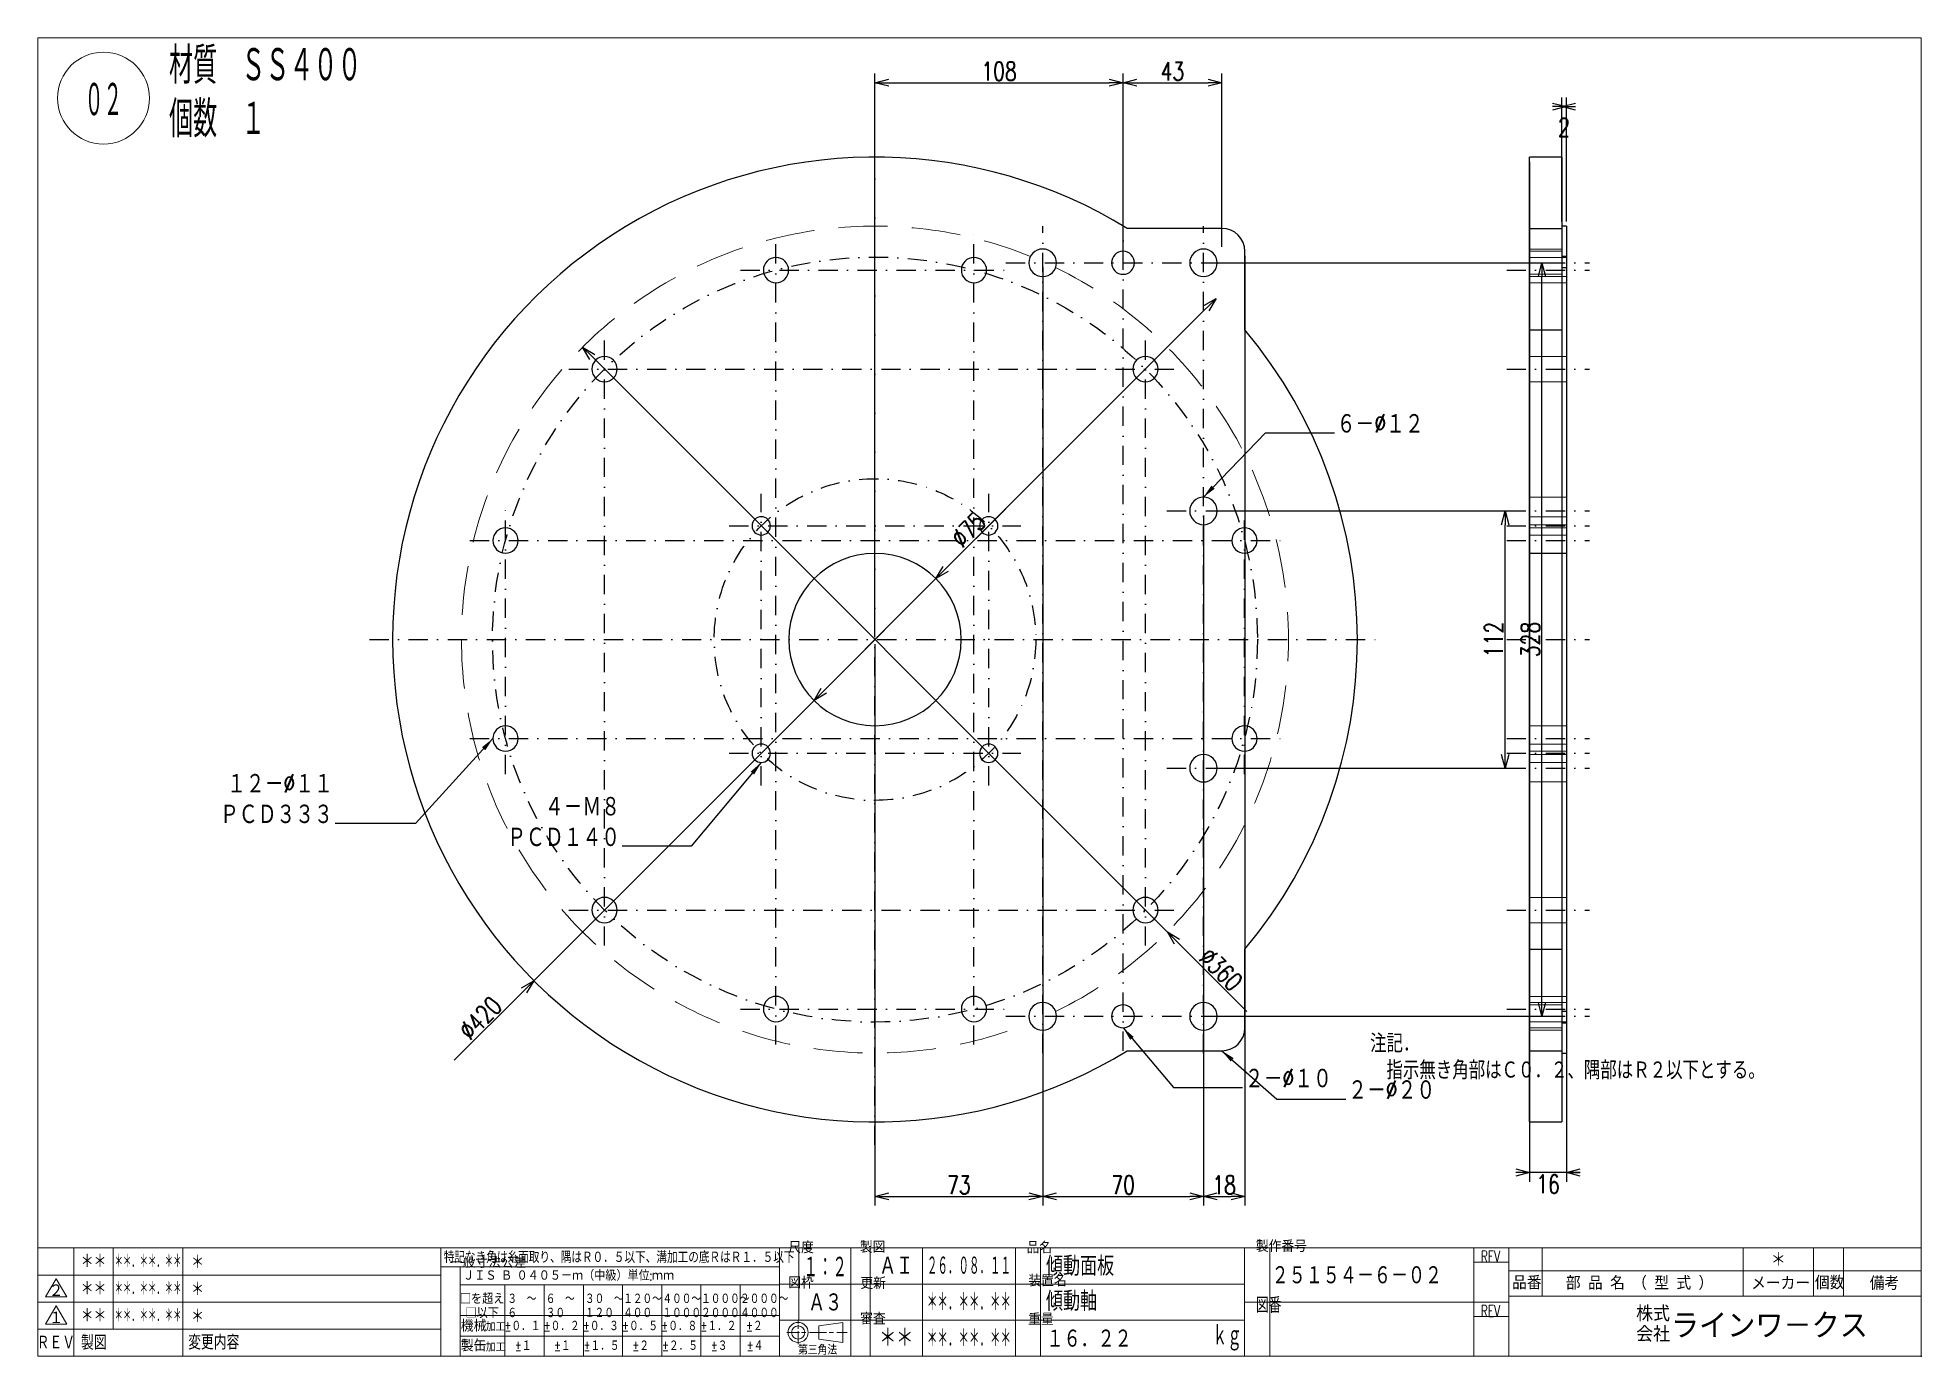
# Model space of a CAD drawing. Header units: millimetres. Extents: x 5 to 415, y 5 to 292.
import ezdxf

# ---------------------------------------------------------------- set-up
doc = ezdxf.new("R2010")
doc.units = ezdxf.units.MM
doc.header["$LTSCALE"] = 8.4
doc.linetypes.add('DASHDOT', pattern=[1, 0.5, -0.25, 0, -0.25])
doc.linetypes.add('HIDDEN', pattern=[1.905, 1.27, -0.635])
for name, color, linetype in [('1', 7, 'CONTINUOUS'), ('2', 7, 'CONTINUOUS'), ('254', 7, 'CONTINUOUS')]:
    doc.layers.add(name, color=color, linetype=linetype)
doc.styles.add('GMM001', font='txt.shx', dxfattribs={"bigfont": 'bigfont.shx'})
doc.styles.add('GMM003', font='txt.shx', dxfattribs={"width": 0.91125, "bigfont": 'bigfont.shx'})
doc.styles.add('GMM004', font='txt.shx', dxfattribs={"width": 0.666667, "bigfont": 'bigfont.shx'})
doc.styles.add('GMM007', font='txt.shx', dxfattribs={"width": 0.625, "bigfont": 'bigfont.shx'})
doc.styles.add('GMM008', font='txt.shx', dxfattribs={"width": 0.8, "bigfont": 'bigfont.shx'})
doc.styles.add('GMM009', font='txt.shx', dxfattribs={"width": 0.493827, "bigfont": 'bigfont.shx'})
doc.styles.add('GMM010', font='txt.shx', dxfattribs={"width": 0.7, "bigfont": 'bigfont.shx'})
doc.styles.add('GMM011', font='txt.shx', dxfattribs={"width": 0.95, "bigfont": 'bigfont.shx'})
doc.styles.add('GMM012', font='txt.shx', dxfattribs={"width": 1.066667, "bigfont": 'bigfont.shx'})
doc.styles.add('GMM014', font='txt.shx', dxfattribs={"width": 0.827273, "bigfont": 'bigfont.shx'})
doc.styles.add('GMM015', font='txt.shx', dxfattribs={"width": 0.411523, "bigfont": 'bigfont.shx'})
doc.styles.add('STANDARD1', font='TXT', dxfattribs={"bigfont": 'BIGFONT'})
doc.styles.add('VF001', font='txt.shx', dxfattribs={"width": 0.548697})
doc.styles.add('VF002', font='txt.shx', dxfattribs={"width": 0.428571})
doc.styles.add('VF003', font='txt.shx', dxfattribs={"width": 0.75})
doc.dimstyles.new('GEN001', dxfattribs={"dimtxt": 4, "dimasz": 3, "dimexe": 2, "dimexo": 1, "dimgap": 0.5, "dimtad": 3, "dimlfac": 2, "dimdsep": 46, "dimtxsty": 'VF003', "dimblk1": 'OPEN30', "dimblk2": 'OPEN30', "dimsah": 1, "dimcen": 1, "dimclrd": 3, "dimclre": 3, "dimclrt": 7, "dimazin": 3, "dimtfac": 1, "dimtmove": 0, "dimatfit": 3})
doc.dimstyles.new('GEN002', dxfattribs={"dimtxt": 4, "dimasz": 3, "dimexe": 2, "dimexo": 1, "dimgap": 0.5, "dimtad": 3, "dimlfac": 2, "dimdsep": 46, "dimtxsty": 'VF003', "dimblk1": 'OPEN30', "dimblk2": 'OPEN30', "dimsah": 1, "dimcen": 1, "dimclrd": 3, "dimclre": 3, "dimclrt": 7, "dimazin": 3, "dimtfac": 1, "dimtmove": 0, "dimatfit": 3})
doc.dimstyles.new('GEN003', dxfattribs={"dimtxt": 4, "dimasz": 3, "dimexe": 2, "dimexo": 1, "dimgap": 0.5, "dimtad": 3, "dimlfac": 2, "dimdsep": 46, "dimtxsty": 'VF003', "dimblk1": 'OPEN30', "dimblk2": 'OPEN30', "dimsah": 1, "dimcen": 1, "dimclrd": 3, "dimclre": 3, "dimclrt": 7, "dimazin": 3, "dimtfac": 1, "dimtmove": 0, "dimatfit": 3})
doc.dimstyles.new('GEN004', dxfattribs={"dimtxt": 4, "dimasz": 3, "dimexe": 2, "dimexo": 1, "dimgap": 0.5, "dimtad": 3, "dimlfac": 2, "dimdsep": 46, "dimtxsty": 'VF003', "dimblk1": 'OPEN30', "dimblk2": 'OPEN30', "dimsah": 1, "dimcen": 1, "dimclrd": 3, "dimclre": 3, "dimclrt": 7, "dimazin": 3, "dimtfac": 1, "dimtmove": 0, "dimatfit": 3})
doc.dimstyles.new('GEN005', dxfattribs={"dimtxt": 4, "dimasz": 3, "dimexe": 2, "dimexo": 1, "dimgap": 0.5, "dimtad": 3, "dimlfac": 2, "dimdsep": 46, "dimtxsty": 'VF003', "dimblk1": 'OPEN30', "dimblk2": 'OPEN30', "dimsah": 1, "dimcen": 1, "dimclrd": 3, "dimclre": 3, "dimclrt": 7, "dimazin": 3, "dimtfac": 1, "dimtmove": 0, "dimatfit": 3})
doc.dimstyles.new('GEN006', dxfattribs={"dimtxt": 4, "dimasz": 3, "dimexe": 2, "dimexo": 1, "dimgap": 0.5, "dimtad": 3, "dimlfac": 2, "dimdsep": 46, "dimtxsty": 'VF003', "dimblk1": 'OPEN30', "dimblk2": 'OPEN30', "dimsah": 1, "dimcen": 1, "dimclrd": 3, "dimclre": 3, "dimclrt": 7, "dimazin": 3, "dimtfac": 1, "dimtmove": 0, "dimatfit": 3})
doc.dimstyles.new('GEN007', dxfattribs={"dimtxt": 4, "dimasz": 3, "dimexe": 2, "dimexo": 1, "dimgap": 0.5, "dimtad": 3, "dimlfac": 2, "dimdsep": 46, "dimtxsty": 'VF003', "dimblk1": 'OPEN30', "dimblk2": 'OPEN30', "dimsah": 1, "dimcen": 1, "dimclrd": 3, "dimclre": 3, "dimclrt": 7, "dimazin": 3, "dimtfac": 1, "dimtmove": 0, "dimatfit": 3})
doc.dimstyles.new('GEN008', dxfattribs={"dimtxt": 4, "dimasz": 3, "dimexe": 2, "dimexo": 1, "dimgap": 0.5, "dimtad": 3, "dimlfac": 2, "dimdsep": 46, "dimtxsty": 'VF003', "dimblk1": 'OPEN30', "dimblk2": 'OPEN30', "dimsah": 1, "dimcen": 1, "dimclrd": 3, "dimclre": 3, "dimclrt": 7, "dimazin": 3, "dimtfac": 1, "dimtmove": 0, "dimatfit": 3})
doc.dimstyles.new('GEN009', dxfattribs={"dimtxt": 4, "dimasz": 3, "dimexe": 2, "dimexo": 1, "dimgap": 0.5, "dimtad": 3, "dimlfac": 2, "dimdsep": 46, "dimtxsty": 'VF003', "dimblk1": 'OPEN30', "dimblk2": 'OPEN30', "dimsah": 1, "dimcen": 1, "dimclrd": 3, "dimclre": 3, "dimclrt": 7, "dimazin": 3, "dimtfac": 1, "dimtmove": 0, "dimatfit": 3})
doc.dimstyles.new('GEN010', dxfattribs={"dimtxt": 4, "dimasz": 3, "dimexe": 2, "dimexo": 1, "dimgap": 0.5, "dimtad": 3, "dimlfac": 2, "dimdsep": 46, "dimtxsty": 'VF003', "dimblk1": 'OPEN30', "dimblk2": 'OPEN30', "dimsah": 1, "dimcen": 1, "dimclrd": 3, "dimclre": 3, "dimclrt": 7, "dimazin": 3, "dimtfac": 1, "dimtmove": 0, "dimatfit": 3})
doc.dimstyles.new('GEN011', dxfattribs={"dimtxt": 4, "dimasz": 3, "dimexe": 2, "dimexo": 1, "dimgap": 0.5, "dimtad": 3, "dimlfac": 2, "dimdsep": 46, "dimtxsty": 'VF003', "dimblk1": 'OPEN30', "dimblk2": 'OPEN30', "dimsah": 1, "dimcen": 1, "dimclrd": 3, "dimclre": 3, "dimclrt": 7, "dimazin": 3, "dimtfac": 1, "dimtmove": 0, "dimatfit": 3})
doc.dimstyles.new('GEN012', dxfattribs={"dimtxt": 4, "dimasz": 3, "dimexe": 2, "dimexo": 1, "dimgap": 0.5, "dimtad": 3, "dimlfac": 2, "dimdsep": 46, "dimtxsty": 'VF003', "dimblk1": 'OPEN30', "dimblk2": 'OPEN30', "dimsah": 1, "dimcen": 1, "dimclrd": 3, "dimclre": 3, "dimclrt": 7, "dimazin": 3, "dimtfac": 1, "dimtmove": 0, "dimatfit": 3})
doc.dimstyles.new('GENLDR', dxfattribs={"dimtxt": 4, "dimasz": 3, "dimexe": 2, "dimexo": 1, "dimgap": 0.5, "dimtad": 3, "dimlfac": 2, "dimdsep": 46, "dimtxsty": 'VF003', "dimblk1": 'OPEN30', "dimblk2": 'OPEN30', "dimsah": 1, "dimcen": 1, "dimclrd": 3, "dimclre": 3, "dimclrt": 7, "dimazin": 3, "dimtfac": 1, "dimtmove": 0, "dimatfit": 3})

# ---------------------------------------------------------------- blocks, each defined once
blk = doc.blocks.new('BLOCK004')
at = {"layer": '2', "color": 7, "linetype": 'CONTINUOUS', "lineweight": 20}
for p, q in [((170.52, 12.75), (170.52, 12.12)), ((168.04, 10.2), (170.8, 10.2)), ((170.52, 11.88), (170.52, 10.97)), ((170.52, 10.45), (170.52, 7.67)), ((171.25, 10.2), (172.2, 10.2)), ((172.99, 10.2), (176.68, 10.2)), ((177.3, 10.2), (178.25, 10.2)), ((178.92, 10.2), (181.17, 10.2))]:
    blk.add_line(p, q, dxfattribs=at)
blk.add_lwpolyline([(175.06, 11.63), (180.26, 12.38), (180.26, 8.02), (175.06, 8.76)], close=True, dxfattribs=at)
for radius in [2.18, 1.44]:
    blk.add_circle((170.52, 10.2), radius, dxfattribs=at)
blk = doc.blocks.new('BLOCK005')
at = {"layer": '2', "color": 3, "linetype": 'CONTINUOUS', "lineweight": 9}
for p, q in [((92.76, 24.47), (166.44, 24.47)), ((96.97, 20.55), (166.44, 20.55)), ((106.7, 20.55), (106.7, 5)), ((115.24, 20.55), (115.24, 5)), ((123.77, 20.55), (123.77, 5)), ((132.3, 20.55), (132.3, 5)), ((140.84, 20.55), (140.84, 5)), ((149.37, 20.55), (149.37, 5)), ((157.9, 20.55), (157.9, 5)), ((96.97, 13.85), (106.7, 13.85)), ((106.7, 13.85), (115.24, 13.85)), ((115.24, 13.85), (123.77, 13.85)), ((123.77, 13.85), (132.3, 13.85)), ((132.3, 13.85), (140.84, 13.85)), ((140.84, 13.85), (149.37, 13.85)), ((149.37, 13.85), (157.9, 13.85)), ((157.9, 13.85), (166.44, 13.85)), ((96.97, 9.42), (106.7, 9.42)), ((106.7, 9.42), (115.24, 9.42)), ((115.24, 9.42), (123.77, 9.42)), ((123.77, 9.42), (132.3, 9.42)), ((132.3, 9.42), (140.84, 9.42)), ((140.84, 9.42), (149.37, 9.42)), ((149.37, 9.42), (157.9, 9.42)), ((157.9, 9.42), (166.44, 9.42))]:
    blk.add_line(p, q, dxfattribs=at)
at = {"layer": '2', "color": 1, "linetype": 'CONTINUOUS', "lineweight": 15}
blk.add_lwpolyline([(92.76, 5), (166.44, 5), (166.44, 28.59), (92.76, 28.59)], close=True, dxfattribs=at)
at = {"layer": '254', "color": 3, "linetype": 'CONTINUOUS', "lineweight": 9}
blk.add_line((96.97, 5), (96.97, 24.47), dxfattribs=at)
at = {"layer": '254', "color": 3, "lineweight": 9, "style": 'STANDARD1', "width": 1.0935}
blk.add_text('一般寸法公差', height=2.311, dxfattribs=at).set_placement((94.7, 24.26))
at = {"layer": '254', "color": 3, "lineweight": 9, "insert": (93.39, 26.56), "char_height": 2.5425, "attachment_point": 4, "line_spacing_factor": 0.8, "style": 'GMM014'}
blk.add_mtext('\\T1.000000;特記なき角は糸面取り、隅はＲ０．５以下、溝加工の底ＲはＲ１．５以下', dxfattribs=at)
at = {"layer": '254', "color": 7, "lineweight": 20, "line_spacing_factor": 0.8}
for s, insert, char_height, attachment_point, style in [('\\W0.950000;\\T1.000000;ＪＩＳ\\W0.475000;\\T1.000000; \\W0.950000;\\T1.000000;Ｂ\\W0.475000;\\T1.000000; \\W0.950000;\\T1.000000;０４０５－ｍ（中級）単位\\W0.475000;\\T1.000000;:\\W0.950000;\\T1.000000;ｍｍ', (97.62, 22.59), 2.31134, 4, 'GMM011'), ('{\\T1.000000;□を超え}\\P{\\T1.000000;□以下}', (101.75, 18.7), 2.3113, 2, 'GMM011'), ('{\\T1.000000;３\u3000～}\\P{\\T1.000000;６}', (107.24, 18.7), 2.3113, 1, 'GMM010'), ('{\\T1.000000;６\u3000～}\\P{\\T1.000000;３０}', (115.59, 18.7), 2.3113, 1, 'GMM010'), ('{\\T1.000000;３０\u3000～}\\P{\\T1.000000;１２０}', (124.12, 18.7), 2.3113, 1, 'GMM010'), ('{\\T1.000000;１２０～}\\P{\\T1.000000;４００}', (132.43, 18.7), 2.3113, 1, 'GMM010'), ('{\\T1.000000;４００～}\\P{\\T1.000000;１０００}', (140.98, 18.7), 2.3113, 1, 'GMM010'), ('{\\T1.000000;１０００～}\\P{\\T1.000000;２０００}', (149.4, 18.7), 2.3113, 1, 'GMM010'), ('{\\T1.000000;２０００～}\\P{\\T1.000000;４０００}', (157.88, 18.7), 2.3113, 1, 'GMM010'), ('\\T1.000000;機械', (99.9, 11.63), 2.5425, 5, 'GMM001'), ('\\T1.000000;加工', (104.68, 11.34), 1.7335, 5, 'GMM012'), ('%%p\\T1.000000;０．１', (110.51, 11.63), 2.3113, 5, 'GMM010'), ('%%p\\T1.000000;０．２', (119.05, 11.63), 2.3113, 5, 'GMM010'), ('%%p\\T1.000000;０．３', (127.58, 11.63), 2.3113, 5, 'GMM010'), ('%%p\\T1.000000;０．５', (136.11, 11.63), 2.3113, 5, 'GMM010'), ('%%p\\T1.000000;０．８', (144.65, 11.63), 2.3113, 5, 'GMM010'), ('%%p\\T1.000000;１．２', (153.18, 11.63), 2.3113, 5, 'GMM010'), ('%%p\\T1.000000;２', (160.98, 11.63), 2.3113, 5, 'GMM010'), ('\\T1.000000;製缶', (99.9, 7.34), 2.5425, 5, 'GMM001'), ('%%p\\T1.000000;１', (110.66, 7.34), 2.3113, 5, 'GMM010'), ('%%p\\T1.000000;１', (119.2, 7.34), 2.3113, 5, 'GMM010'), ('%%p\\T1.000000;１．５', (127.73, 7.34), 2.3113, 5, 'GMM010'), ('%%p\\T1.000000;２', (136.26, 7.34), 2.3113, 5, 'GMM010'), ('%%p\\T1.000000;２．５', (144.8, 7.34), 2.3113, 5, 'GMM010'), ('%%p\\T1.000000;３', (153.33, 7.34), 2.3113, 5, 'GMM010'), ('%%p\\T1.000000;４', (161.13, 7.34), 2.3113, 5, 'GMM010'), ('\\T1.000000;加工', (104.68, 6.91), 1.7335, 5, 'GMM012')]:
    blk.add_mtext(s, dxfattribs=dict(at, insert=insert, char_height=char_height, attachment_point=attachment_point, style=style))
blk = doc.blocks.new('BLOCK006')
at = {"layer": '254', "color": 1, "linetype": 'CONTINUOUS', "lineweight": 15}
for p, q in [((9.02, 15.97), (6.7, 12.03)), ((9.02, 15.97), (11.33, 12.03)), ((11.33, 12.03), (6.7, 12.03))]:
    blk.add_line(p, q, dxfattribs=at)
at = {"layer": '254', "color": 7, "lineweight": 20, "insert": (9.02, 13.39), "char_height": 2.8434, "attachment_point": 5, "line_spacing_factor": 0.8, "style": 'GMM001'}
blk.add_mtext('\\T1.000000;１', dxfattribs=at)
blk = doc.blocks.new('BLOCK007')
at = {"layer": '254', "color": 1, "linetype": 'CONTINUOUS', "lineweight": 15}
for p, q in [((9.02, 21.86), (6.7, 17.93)), ((9.02, 21.86), (11.33, 17.93)), ((11.33, 17.93), (6.7, 17.93))]:
    blk.add_line(p, q, dxfattribs=at)
at = {"layer": '254', "color": 7, "lineweight": 20, "insert": (9.02, 19.29), "char_height": 2.8434, "attachment_point": 5, "line_spacing_factor": 0.8, "style": 'GMM001'}
blk.add_mtext('\\T1.000000;２', dxfattribs=at)
blk = doc.blocks.new('_OPEN30')
at = {"color": 0, "linetype": 'BYBLOCK'}
blk.add_line((0, 0), (-1, 0), dxfattribs=at)
blk.add_lwpolyline([(-1, 0.26), (0, 0), (-1, -0.26)], dxfattribs=at)
blk = doc.blocks.new('*D1')
at = {"color": 3}
for q in [(259.37, 233.12), (95.68, 69.43)]:
    blk.add_line((110.88, 84.63), q, dxfattribs=at)
at = {"layer": 'Defpoints'}
for p in [(187.25, 161), (113, 86.75)]:
    blk.add_point(p, dxfattribs=at)
at = {"layer": '1', "color": 3, "xscale": 3, "yscale": 3, "rotation": 45}
for p in [(261.5, 235.25), (113, 86.75)]:
    blk.add_blockref('_OPEN30', p, dxfattribs=at)
at = {"layer": '1', "color": 7, "insert": (101.34, 78.62), "char_height": 4, "attachment_point": 5, "rotation": 45, "style": 'VF003'}
blk.add_mtext('%%c420', dxfattribs=at)
blk = doc.blocks.new('*D2')
at = {"color": 3}
for q in [(125.73, 222.52), (268.21, 80.04)]:
    blk.add_line((253.01, 95.24), q, dxfattribs=at)
at = {"layer": 'Defpoints'}
for p in [(187.25, 161), (250.89, 97.36)]:
    blk.add_point(p, dxfattribs=at)
at = {"layer": '1', "color": 3, "xscale": 3, "yscale": 3, "rotation": 135}
for p in [(123.61, 224.64), (250.89, 97.36)]:
    blk.add_blockref('_OPEN30', p, dxfattribs=at)
at = {"layer": '1', "color": 7, "insert": (262.56, 89.23), "char_height": 4, "attachment_point": 5, "rotation": 315, "style": 'VF003'}
blk.add_mtext('%%c360', dxfattribs=at)
blk = doc.blocks.new('*D3')
at = {"color": 3}
for q in [(215.71, 189.46), (176.11, 149.86)]:
    blk.add_line((202.63, 176.38), q, dxfattribs=at)
at = {"layer": 'Defpoints'}
for p in [(200.51, 174.26), (187.25, 161)]:
    blk.add_point(p, dxfattribs=at)
at = {"layer": '1', "color": 3, "xscale": 3, "yscale": 3, "rotation": 225}
for p in [(200.51, 174.26), (173.99, 147.74)]:
    blk.add_blockref('_OPEN30', p, dxfattribs=at)
at = {"layer": '1', "color": 7, "insert": (207.58, 184.86), "char_height": 4, "attachment_point": 5, "rotation": 45, "style": 'VF003'}
blk.add_mtext('%%c75', dxfattribs=at)
blk = doc.blocks.new('*D4')
at = {"color": 3}
for p, q in [((259.75, 189), (326.42, 189)), ((324.42, 136), (324.42, 186)), ((259.75, 133), (326.42, 133))]:
    blk.add_line(p, q, dxfattribs=at)
at = {"layer": 'Defpoints'}
for p in [(258.75, 189), (258.75, 133), (324.42, 133)]:
    blk.add_point(p, dxfattribs=at)
at = {"layer": '1', "color": 3, "xscale": 3, "yscale": 3}
for p, rotation in [((324.42, 189), 90), ((324.42, 133), 270)]:
    blk.add_blockref('_OPEN30', p, dxfattribs=dict(at, rotation=rotation))
at = {"layer": '1', "color": 7, "insert": (321.92, 161), "char_height": 4, "attachment_point": 5, "rotation": 90, "style": 'VF003'}
blk.add_mtext('112', dxfattribs=at)
blk = doc.blocks.new('*D5')
at = {"color": 3}
for p, q in [((259.75, 243), (334.42, 243)), ((332.42, 82), (332.42, 240)), ((259.75, 79), (334.42, 79))]:
    blk.add_line(p, q, dxfattribs=at)
at = {"layer": 'Defpoints'}
for p in [(258.75, 243), (258.75, 79), (332.42, 79)]:
    blk.add_point(p, dxfattribs=at)
at = {"layer": '1', "color": 3, "xscale": 3, "yscale": 3}
for p, rotation in [((332.42, 243), 90), ((332.42, 79), 270)]:
    blk.add_blockref('_OPEN30', p, dxfattribs=dict(at, rotation=rotation))
at = {"layer": '1', "color": 7, "insert": (329.92, 161), "char_height": 4, "attachment_point": 5, "rotation": 90, "style": 'VF003'}
blk.add_mtext('328', dxfattribs=at)
blk = doc.blocks.new('*D6')
at = {"color": 3}
for p, q in [((329.75, 265), (329.75, 43)), ((337.75, 250), (337.75, 43)), ((340.75, 45), (326.75, 45))]:
    blk.add_line(p, q, dxfattribs=at)
at = {"layer": 'Defpoints'}
for p in [(329.75, 266), (337.75, 251), (337.75, 45)]:
    blk.add_point(p, dxfattribs=at)
at = {"layer": '1', "color": 3, "xscale": 3, "yscale": 3}
blk.add_blockref('_OPEN30', (329.75, 45), dxfattribs=at)
at = {"layer": '1', "color": 3, "xscale": 3, "yscale": 3, "rotation": 180}
blk.add_blockref('_OPEN30', (337.75, 45), dxfattribs=at)
at = {"layer": '1', "color": 7, "insert": (333.75, 42.5), "char_height": 4, "attachment_point": 5, "style": 'VF003'}
blk.add_mtext('16', dxfattribs=at)
blk = doc.blocks.new('*D7')
at = {"color": 3}
for p, q in [((336.75, 252), (336.75, 279)), ((337.75, 252), (337.75, 279)), ((337.75, 277), (336.75, 277))]:
    blk.add_line(p, q, dxfattribs=at)
at = {"layer": 'Defpoints'}
for p in [(337.75, 277), (336.75, 251), (337.75, 251)]:
    blk.add_point(p, dxfattribs=at)
at = {"layer": '1', "color": 3, "xscale": 3, "yscale": 3}
blk.add_blockref('_OPEN30', (337.75, 277), dxfattribs=at)
at = {"layer": '1', "color": 3, "xscale": 3, "yscale": 3, "rotation": 180}
blk.add_blockref('_OPEN30', (336.75, 277), dxfattribs=at)
at = {"layer": '1', "color": 7, "insert": (337.25, 272.5), "char_height": 4, "attachment_point": 5, "style": 'VF003'}
blk.add_mtext('2', dxfattribs=at)
blk = doc.blocks.new('*D8')
at = {"color": 3}
for p, q in [((223.75, 242), (223.75, 37.81)), ((187.25, 160), (187.25, 37.81)), ((190.25, 39.81), (220.75, 39.81))]:
    blk.add_line(p, q, dxfattribs=at)
at = {"layer": 'Defpoints'}
for p in [(223.75, 243), (187.25, 161), (187.25, 39.81)]:
    blk.add_point(p, dxfattribs=at)
at = {"layer": '1', "color": 3, "xscale": 3, "yscale": 3, "rotation": 180}
blk.add_blockref('_OPEN30', (187.25, 39.81), dxfattribs=at)
at = {"layer": '1', "color": 3, "xscale": 3, "yscale": 3}
blk.add_blockref('_OPEN30', (223.75, 39.81), dxfattribs=at)
at = {"layer": '1', "color": 7, "insert": (205.5, 42.31), "char_height": 4, "attachment_point": 5, "style": 'VF003'}
blk.add_mtext('73', dxfattribs=at)
blk = doc.blocks.new('*D9')
at = {"color": 3}
for p, q in [((223.75, 242), (223.75, 37.81)), ((258.75, 188), (258.75, 37.81)), ((226.75, 39.81), (255.75, 39.81))]:
    blk.add_line(p, q, dxfattribs=at)
at = {"layer": 'Defpoints'}
for p in [(223.75, 243), (258.75, 189), (223.75, 39.81)]:
    blk.add_point(p, dxfattribs=at)
at = {"layer": '1', "color": 3, "xscale": 3, "yscale": 3, "rotation": 180}
blk.add_blockref('_OPEN30', (223.75, 39.81), dxfattribs=at)
at = {"layer": '1', "color": 3, "xscale": 3, "yscale": 3}
blk.add_blockref('_OPEN30', (258.75, 39.81), dxfattribs=at)
at = {"layer": '1', "color": 7, "insert": (241.25, 42.31), "char_height": 4, "attachment_point": 5, "style": 'VF003'}
blk.add_mtext('70', dxfattribs=at)
blk = doc.blocks.new('*D10')
at = {"color": 3}
for p, q in [((267.75, 244.5), (267.75, 37.81)), ((258.75, 188), (258.75, 37.81)), ((261.75, 39.81), (264.75, 39.81))]:
    blk.add_line(p, q, dxfattribs=at)
at = {"layer": 'Defpoints'}
for p in [(267.75, 245.5), (258.75, 189), (258.75, 39.81)]:
    blk.add_point(p, dxfattribs=at)
at = {"layer": '1', "color": 3, "xscale": 3, "yscale": 3, "rotation": 180}
blk.add_blockref('_OPEN30', (258.75, 39.81), dxfattribs=at)
at = {"layer": '1', "color": 3, "xscale": 3, "yscale": 3}
blk.add_blockref('_OPEN30', (267.75, 39.81), dxfattribs=at)
at = {"layer": '1', "color": 7, "insert": (263.25, 42.31), "char_height": 4, "attachment_point": 5, "style": 'VF003'}
blk.add_mtext('18', dxfattribs=at)
blk = doc.blocks.new('*D11')
at = {"color": 3}
for p, q in [((187.25, 162), (187.25, 284.19)), ((241.25, 244), (241.25, 284.19)), ((190.25, 282.19), (238.25, 282.19))]:
    blk.add_line(p, q, dxfattribs=at)
at = {"layer": 'Defpoints'}
for p in [(187.25, 282.19), (241.25, 243), (187.25, 161)]:
    blk.add_point(p, dxfattribs=at)
at = {"layer": '1', "color": 3, "xscale": 3, "yscale": 3, "rotation": 180}
blk.add_blockref('_OPEN30', (187.25, 282.19), dxfattribs=at)
at = {"layer": '1', "color": 3, "xscale": 3, "yscale": 3}
blk.add_blockref('_OPEN30', (241.25, 282.19), dxfattribs=at)
at = {"layer": '1', "color": 7, "insert": (214.25, 284.69), "char_height": 4, "attachment_point": 5, "style": 'VF003'}
blk.add_mtext('108', dxfattribs=at)
blk = doc.blocks.new('*D12')
at = {"color": 3}
for p, q in [((241.25, 244), (241.25, 284.19)), ((262.75, 246.5), (262.75, 284.19)), ((244.25, 282.19), (259.75, 282.19))]:
    blk.add_line(p, q, dxfattribs=at)
at = {"layer": 'Defpoints'}
for p in [(241.25, 282.19), (241.25, 243), (262.75, 245.5)]:
    blk.add_point(p, dxfattribs=at)
at = {"layer": '1', "color": 3, "xscale": 3, "yscale": 3, "rotation": 180}
blk.add_blockref('_OPEN30', (241.25, 282.19), dxfattribs=at)
at = {"layer": '1', "color": 3, "xscale": 3, "yscale": 3}
blk.add_blockref('_OPEN30', (262.75, 282.19), dxfattribs=at)
at = {"layer": '1', "color": 7, "insert": (252, 284.69), "char_height": 4, "attachment_point": 5, "style": 'VF003'}
blk.add_mtext('43', dxfattribs=at)

msp = doc.modelspace()

# ---------------------------------------------------------------- linework, layer by layer
at = {"color": 3, "linetype": 'DASHDOT'}
for p, q in [((187.25, 51), (187.25, 271)), ((223.75, 71), (223.75, 251)), ((241.25, 71.5), (241.25, 250.5)), ((258.75, 71), (258.75, 251)), ((165.703, 72.837), (165.703, 249.163)), ((208.797, 72.837), (208.797, 249.163)), ((215.75, 243), (266.75, 243)), ((324.75, 243), (342.75, 243)), ((157.953, 241.413), (216.547, 241.413)), ((324.75, 241.413), (342.75, 241.413)), ((128.383, 94.383), (128.383, 227.617)), ((246.117, 94.383), (246.117, 227.617)), ((120.633, 219.867), (253.867, 219.867)), ((324.75, 219.867), (342.75, 219.867)), ((162.501, 129.251), (162.501, 192.749)), ((211.999, 129.251), (211.999, 192.749)), ((106.837, 131.703), (106.837, 190.297)), ((250.75, 189), (266.75, 189)), ((267.663, 131.703), (267.663, 190.297)), ((324.75, 189), (342.75, 189)), ((155.501, 185.749), (218.999, 185.749)), ((324.75, 185.749), (342.75, 185.749)), ((99.087, 182.547), (275.413, 182.547)), ((324.75, 182.547), (342.75, 182.547)), ((77.25, 161), (297.25, 161)), ((324.75, 161), (342.75, 161)), ((99.087, 139.453), (275.413, 139.453)), ((324.75, 139.453), (342.75, 139.453)), ((155.501, 136.251), (218.999, 136.251)), ((324.75, 136.251), (342.75, 136.251)), ((250.75, 133), (266.75, 133)), ((324.75, 133), (342.75, 133)), ((120.633, 102.133), (253.867, 102.133)), ((324.75, 102.133), (342.75, 102.133)), ((157.953, 80.587), (216.547, 80.587)), ((215.75, 79), (266.75, 79)), ((324.75, 80.587), (342.75, 80.587)), ((324.75, 79), (342.75, 79))]:
    msp.add_line(p, q, dxfattribs=at)
at = {"color": 7, "linetype": 'Continuous', "lineweight": 25}
for p, q in [((336.75, 266), (329.75, 266)), ((329.75, 250.5), (329.75, 266)), ((336.75, 266), (336.75, 250.5)), ((262.75, 250.5), (242.1567, 250.5)), ((329.75, 250.5), (336.75, 250.5)), ((329.75, 245.5), (329.75, 250.5)), ((337.75, 251), (336.75, 251)), ((336.75, 250.5), (336.75, 245.5)), ((337.75, 251), (337.75, 244.3943)), ((267.75, 228.4148), (267.75, 245.5)), ((329.75, 228.4148), (329.75, 245.5)), ((336.75, 245.5), (336.75, 228.4148)), ((337.75, 244.3943), (336.75, 244.3943)), ((336.75, 241.9594), (337.75, 241.9594)), ((337.75, 244.3943), (337.75, 243)), ((337.75, 243), (337.75, 241.9594)), ((337.75, 241.9594), (337.75, 80.0406)), ((329.75, 93.5852), (329.75, 228.4148)), ((329.75, 228.4148), (336.75, 228.4148)), ((336.75, 228.4148), (336.75, 93.5852)), ((267.75, 76.5), (267.75, 93.5852)), ((329.75, 93.5852), (336.75, 93.5852)), ((329.75, 76.5), (329.75, 93.5852)), ((336.75, 93.5852), (336.75, 76.5)), ((337.75, 80.0406), (336.75, 80.0406)), ((337.75, 80.0406), (337.75, 79)), ((337.75, 79), (337.75, 77.6057)), ((329.75, 71.5), (329.75, 76.5)), ((336.75, 77.6057), (337.75, 77.6057)), ((336.75, 76.5), (336.75, 71.5)), ((337.75, 77.6057), (337.75, 71)), ((242.1567, 71.5), (262.75, 71.5)), ((329.75, 71.5), (336.75, 71.5)), ((329.75, 56), (329.75, 71.5)), ((336.75, 71.5), (336.75, 56)), ((336.75, 71), (337.75, 71)), ((329.75, 56), (336.75, 56))]:
    msp.add_line(p, q, dxfattribs=at)
at = {"color": 7, "linetype": 'HIDDEN', "lineweight": 18}
for p, q in [((336.75, 246), (329.75, 246)), ((336.75, 245.5), (329.75, 245.5)), ((337.75, 244.1633), (329.75, 244.1633)), ((329.75, 240.5), (336.75, 240.5)), ((329.75, 240), (336.75, 240)), ((329.75, 238.6633), (337.75, 238.6633)), ((336.75, 240), (337.75, 240)), ((337.75, 222.6166), (329.75, 222.6166)), ((329.75, 217.1166), (337.75, 217.1166)), ((337.75, 192), (329.75, 192)), ((337.75, 187.7487), (329.75, 187.7487)), ((329.75, 186), (337.75, 186)), ((337.75, 185.2967), (329.75, 185.2967)), ((329.75, 183.7487), (337.75, 183.7487)), ((329.75, 179.7967), (337.75, 179.7967)), ((337.75, 179.75), (329.75, 179.75)), ((329.75, 142.25), (337.75, 142.25)), ((337.75, 142.2033), (329.75, 142.2033)), ((337.75, 138.2513), (329.75, 138.2513)), ((329.75, 136.7033), (337.75, 136.7033)), ((337.75, 136), (329.75, 136)), ((329.75, 134.2513), (337.75, 134.2513)), ((329.75, 130), (337.75, 130)), ((337.75, 104.8834), (329.75, 104.8834)), ((329.75, 99.3834), (337.75, 99.3834)), ((337.75, 83.3367), (329.75, 83.3367)), ((336.75, 82), (329.75, 82)), ((336.75, 81.5), (329.75, 81.5)), ((337.75, 82), (336.75, 82)), ((329.75, 77.8367), (337.75, 77.8367)), ((329.75, 76.5), (336.75, 76.5)), ((329.75, 76), (336.75, 76))]:
    msp.add_line(p, q, dxfattribs=at)
at = {"color": 3, "linetype": 'DASHDOT'}
for radius in [83.25, 35.0004]:
    msp.add_circle((187.25, 161), radius, dxfattribs=at)
at = {"color": 7, "linetype": 'Continuous', "lineweight": 25}
for centre, radius, start, end in [((187.25, 161), 105, 58.471587, 180), ((262.75, 245.5), 5, 0, 90), ((165.7033, 241.4133), 2.75, 0, 180), ((208.7967, 241.4133), 2.75, 0, 180), ((223.75, 243), 3, 0, 180), ((223.75, 243), 3, 180, 0), ((241.25, 243), 2.5, 0, 180), ((241.25, 243), 2.5, 180, 0), ((258.75, 243), 3, 0, 180), ((258.75, 243), 3, 180, 0), ((165.7033, 241.4133), 2.75, 180, 0), ((208.7967, 241.4133), 2.75, 180, 0), ((187.25, 161), 105, -39.944505, 39.944505), ((128.3834, 219.8666), 2.75, 0, 180), ((246.1166, 219.8666), 2.75, 0, 180), ((128.3834, 219.8666), 2.75, 180, 0), ((246.1166, 219.8666), 2.75, 180, 0), ((258.75, 189), 3, 0, 180), ((258.75, 189), 3, 180, 0), ((106.8367, 182.5467), 2.75, 0, 180), ((162.5013, 185.7487), 2, 0, 180), ((162.5013, 185.7487), 2, 180, 0), ((211.9987, 185.7487), 2, 0, 180), ((211.9987, 185.7487), 2, 180, 0), ((267.6633, 182.5467), 2.75, 0, 180), ((106.8367, 182.5467), 2.75, 180, 0), ((267.6633, 182.5467), 2.75, 180, 0), ((187.25, 161), 18.75, 0, 180), ((187.25, 161), 105, 180, -58.471587), ((187.25, 161), 18.75, 180, 0), ((106.8367, 139.4533), 2.75, 0, 180), ((106.8367, 139.4533), 2.75, 180, 0), ((267.6633, 139.4533), 2.75, 0, 180), ((267.6633, 139.4533), 2.75, 180, 0), ((162.5013, 136.2513), 2, 0, 180), ((162.5013, 136.2513), 2, 180, 0), ((211.9987, 136.2513), 2, 0, 180), ((211.9987, 136.2513), 2, 180, 0), ((258.75, 133), 3, 0, 180), ((258.75, 133), 3, 180, 0), ((128.3834, 102.1334), 2.75, 0, 180), ((246.1166, 102.1334), 2.75, 0, 180), ((128.3834, 102.1334), 2.75, 180, 0), ((246.1166, 102.1334), 2.75, 180, 0), ((165.7033, 80.5867), 2.75, 0, 180), ((208.7967, 80.5867), 2.75, 0, 180), ((165.7033, 80.5867), 2.75, 180, 0), ((208.7967, 80.5867), 2.75, 180, 0), ((223.75, 79), 3, 0, 180), ((223.75, 79), 3, 180, 0), ((241.25, 79), 2.5, 0, 180), ((241.25, 79), 2.5, 180, 0), ((258.75, 79), 3, 0, 180), ((258.75, 79), 3, 180, 0), ((262.75, 76.5), 5, -90, 0)]:
    msp.add_arc(centre, radius, start, end, dxfattribs=at)
at = {"color": 7, "linetype": 'HIDDEN', "lineweight": 18}
for start, end in [(67.911335, 180), (-64.098873, 64.098873), (180, -67.911335)]:
    msp.add_arc((187.25, 161), 90, start, end, dxfattribs=at)
at = {"layer": '1', "color": 3, "linetype": 'CONTINUOUS', "lineweight": 9}
for p, q in [((92.7599, 28.5895), (92.7599, 5)), ((166.4374, 28.5895), (202.2429, 28.5895)), ((217.8288, 28.5895), (202.2429, 28.5895)), ((267.7132, 28.5895), (267.7132, 5)), ((325.18, 25.412), (325.18, 5)), ((182.0233, 20.7263), (217.8288, 20.7263)), ((182.0233, 12.8632), (217.8288, 12.8632))]:
    msp.add_line(p, q, dxfattribs=at)
at = {"layer": '1', "color": 7, "linetype": 'CONTINUOUS', "lineweight": 20}
msp.add_lwpolyline([(5, 292), (5, 5), (415, 5), (415, 292)], close=True, dxfattribs=at)
at = {"layer": '1', "color": 3}
msp.add_point((415, 5), dxfattribs=at)
at = {"layer": '2', "color": 3, "linetype": 'CONTINUOUS', "lineweight": 9}
for p, q in [((166.4374, 20.7263), (182.0233, 20.7263)), ((166.4374, 12.8632), (182.0233, 12.8632))]:
    msp.add_line(p, q, dxfattribs=at)
at = {"layer": '254', "color": 3, "linetype": 'CONTINUOUS', "lineweight": 9}
for p, q in [((5, 28.5895), (92.7599, 28.5895)), ((5, 18.526), (5, 28.5895)), ((12.8983, 22.6921), (12.8983, 28.554)), ((21.4284, 22.6921), (21.4284, 28.554)), ((36.5931, 22.6921), (36.5931, 28.554)), ((166.4374, 20.6316), (166.4374, 28.5895)), ((170.6498, 28.5895), (170.6498, 12.8632)), ((181.9698, 20.6316), (181.9698, 28.5895)), ((186.2357, 20.6316), (186.2357, 28.5895)), ((197.6092, 20.6316), (197.6092, 28.5895)), ((217.1631, 28.5895), (325.18, 28.5895)), ((217.8288, 5), (217.8288, 28.5895)), ((223.3049, 5), (223.3049, 28.5895)), ((267.7132, 5), (267.7132, 28.5895)), ((273.1894, 16.7948), (273.1894, 28.5895)), ((317.5977, 28.5895), (317.5977, 16.7948)), ((317.5977, 25.4723), (325.18, 25.4723)), ((325.18, 23.5895), (325.18, 28.5895)), ((325.18, 28.5895), (415, 28.5895)), ((332.47, 23.5895), (332.47, 28.5895)), ((376.21, 23.5895), (376.21, 28.5895)), ((391.519, 23.5895), (391.519, 28.5895)), ((398.08, 23.5895), (398.08, 28.5895)), ((5, 22.6921), (92.7599, 22.6921)), ((12.8983, 16.7948), (12.8983, 22.6566)), ((21.4284, 16.7948), (21.4284, 22.6566)), ((36.5931, 16.7948), (36.5931, 22.6566)), ((166.4374, 12.8158), (166.4374, 20.6316)), ((181.9698, 12.8158), (181.9698, 20.6316)), ((186.2357, 12.8158), (186.2357, 20.6316)), ((197.6092, 12.8158), (197.6092, 20.6316)), ((217.8288, 20.7263), (267.7132, 20.7263)), ((325.18, 23.5895), (415, 23.5895)), ((325.18, 18.122), (325.18, 23.5895)), ((332.47, 18.122), (332.47, 23.5895)), ((376.21, 18.122), (376.21, 23.5895)), ((391.519, 18.122), (391.519, 23.5895)), ((398.08, 18.122), (398.08, 23.5895)), ((5, 11.804), (5, 18.567)), ((5, 16.7948), (92.7599, 16.7948)), ((12.8983, 10.8974), (12.8983, 16.7592)), ((21.4284, 10.8974), (21.4284, 16.7592)), ((36.5931, 10.8974), (36.5931, 16.7592)), ((267.7132, 16.7948), (325.18, 16.7948)), ((273.1894, 5), (273.1894, 16.7948)), ((317.5977, 16.7947), (317.5977, 5)), ((325.18, 5), (325.18, 18.122)), ((325.18, 18.122), (415, 18.122)), ((166.4374, 5), (166.4374, 12.8158)), ((181.9698, 5), (181.9698, 12.8158)), ((186.2357, 5), (186.2357, 12.8158)), ((197.6092, 5), (197.6092, 12.8158)), ((217.8288, 12.8632), (267.7132, 12.8632)), ((317.5977, 13.6776), (325.18, 13.6776)), ((5, 5), (5, 11.763)), ((5, 10.8974), (92.7599, 10.8974)), ((12.8983, 5), (12.8983, 10.8619)), ((36.5931, 5), (36.5931, 10.8619))]:
    msp.add_line(p, q, dxfattribs=at)
at = {"layer": '254', "color": 7, "linetype": 'CONTINUOUS', "lineweight": 20}
msp.add_line((217.8288, 5), (217.8288, 28.5895), dxfattribs=at)
at = {"layer": '254', "color": 3, "linetype": 'CONTINUOUS', "lineweight": 9}
msp.add_circle((19.3236, 278.8443), 10, dxfattribs=at)

# ---------------------------------------------------------------- block references
for name in ['BLOCK005', 'BLOCK007', 'BLOCK006', 'BLOCK004']:
    msp.add_blockref(name, (0, 0))

# ---------------------------------------------------------------- texts
for s, insert, char_height, attachment_point, style in [('\\T1.000000;材質\u3000ＳＳ４００\u3000\\P\\T1.000000;個数\u3000１', (33.595, 280.001), 7, 4, 'VF001'), ('\\T1.000000;０２', (19.324, 275.03), 7, 8, 'VF002'), ('注記．\\P\u3000指示無き角部はＣ０．２、隅部はＲ２以下とする。', (295, 75), 3.5, 1, 'VF003'), ('\\T1.000000;１：２', (176.415, 22.446), 4.2124, 8, 'VF001'), ('\\T1.000000;ＡＩ', (191.878, 22.586), 4.2124, 8, 'GMM008'), ('\\T1.000000;２６．０８．１１', (207.705, 22.586), 4.2124, 8, 'GMM009'), ('\\T1.000000;傾動面板', (224.477, 22.51), 4.2124, 7, 'GMM008'), ('\\T1.000000;２５１５４－６－０２', (273.605, 20.498), 4.2124, 7, 'GMM008'), ('\\T1.000000;＊＊．＊＊．＊＊', (207.705, 14.722), 4.2124, 8, 'GMM009'), ('\\T1.000000;傾動軸', (224.477, 14.877), 4.2124, 7, 'GMM008'), ('\\T1.000000;１６．２２', (224.593, 6.704), 4.212411, 7, 'GMM008')]:
    msp.add_mtext(s, dxfattribs=dict(insert=insert, char_height=char_height, attachment_point=attachment_point, style=style))
at = {"layer": '1', "char_height": 4, "style": 'VF003'}
for s, insert, attachment_point in [('\\A1;６－%%c１２', (287.75, 206), 7), ('\\A1;１２－%%c１１\\PＰＣＤ３３３', (69.25, 121), 9), ('\\A1;４－Ｍ８\\PＰＣＤ１４０', (131.75, 116), 9), ('\\A1;２－%%c１０', (267.75, 63.5), 7), ('\\A1;２－%%c２０', (290.25, 61), 7)]:
    msp.add_mtext(s, dxfattribs=dict(at, insert=insert, attachment_point=attachment_point))
at = {"layer": '254', "color": 3, "lineweight": 9, "style": 'STANDARD1'}
for s, p in [('尺度', (168.3809, 27.4339)), ('製図', (183.9664, 27.5322)), ('品名', (220.2356, 27.4087)), ('製作番号', (270.1493, 27.7128)), ('図枠', (168.3809, 19.7577)), ('更新', (184.0802, 19.6531)), ('装置名', (220.6375, 20.2131)), ('審査', (184.0233, 11.9162)), ('重量', (220.5928, 11.8038))]:
    msp.add_text(s, height=2.52745, dxfattribs=at).set_placement(p)
at = {"layer": '254', "color": 3, "lineweight": 9, "style": 'STANDARD1', "width": 0.75}
msp.add_text('図番', height=3.36993, dxfattribs=at).set_placement((270.1493, 14.4564))
at = {"layer": '254', "color": 7, "lineweight": 20, "line_spacing_factor": 0.8}
for s, insert, char_height, attachment_point, style in [('\\T1.000000;＊＊', (17.1633, 24.1221), 3.159308, 8, 'GMM008'), ('\\T1.000000;＊＊．＊＊．＊＊', (29.0184, 24.1221), 3.159308, 8, 'GMM015'), ('\\T1.000000;＊', (38.4134, 23.9584), 3.159308, 7, 'GMM008'), ('\\T1.000000;＊', (383.879, 24.4561), 3.2, 8, 'GMM003'), ('\\T1.000000;＊＊', (17.1633, 18.2247), 3.159308, 8, 'GMM008'), ('\\T1.000000;＊＊．＊＊．＊＊', (29.0184, 18.2247), 3.159308, 8, 'GMM015'), ('\\T1.000000;＊', (38.4134, 18.061), 3.159308, 7, 'GMM008'), ('\\T1.000000;Ａ３', (176.4153, 14.5827), 4.212411, 8, 'GMM008'), ('\\T1.000000;＊＊', (17.1633, 12.3273), 3.159308, 8, 'GMM008'), ('\\T1.000000;＊＊．＊＊．＊＊', (29.0184, 12.3273), 3.159308, 8, 'GMM015'), ('\\T1.000000;＊', (38.4134, 12.1636), 3.159308, 7, 'GMM008'), ('{\\T1.000000;株式}\\P{\\T1.000000;会社}', (352.9478, 12.0526), 3.339762, 4, 'GMM001'), ('\\T1.000000;ラインワ－クス', (360.498, 11.6314), 5.566269, 4, 'GMM001'), ('\\T1.000000;＊＊', (191.8784, 6.954), 4.212411, 8, 'GMM008'), ('\\T1.000000;＊＊．＊＊．＊＊', (207.7054, 6.8592), 4.212411, 8, 'GMM009'), ('\\T1.000000;ｋｇ', (267.0904, 6.2413), 4.622673, 9, 'GMM007')]:
    msp.add_mtext(s, dxfattribs=dict(at, insert=insert, char_height=char_height, attachment_point=attachment_point, style=style))
at = {"layer": '254', "color": 3, "lineweight": 9, "line_spacing_factor": 0.8}
for s, insert, char_height, attachment_point, style in [('\\T1.000000;REV', (319.1175, 25.4577), 2.527446, 7, 'GMM004'), ('\\T1.000000;品番', (325.919, 19.5612), 2.916, 7, 'GMM001'), ('\\T1.500000;部品名（型式）', (354.4707, 20.9138), 2.916, 5, 'GMM001'), ('\\T1.000000;メーカー', (384.3684, 20.9138), 2.916, 5, 'GMM001'), ('\\T1.000000;個数', (391.8314, 19.5612), 2.916, 7, 'GMM001'), ('\\T1.000000;備考', (406.9745, 20.9138), 2.916, 5, 'GMM001'), ('\\T1.000000;REV', (319.1175, 13.5919), 2.527446, 7, 'GMM004'), ('\\T1.000000;ＲＥＶ', (8.9491, 6.4072), 3.159308, 8, 'GMM008'), ('\\T1.000000;製図', (17.2276, 6.4072), 3.159308, 8, 'GMM008'), ('\\T1.000000;変更内容', (43.3157, 6.4647), 3.159308, 8, 'GMM008'), ('\\T1.000000;第三角法', (170.5108, 5.341), 1.849069, 7, 'GMM001')]:
    msp.add_mtext(s, dxfattribs=dict(at, insert=insert, char_height=char_height, attachment_point=attachment_point, style=style))

# ---------------------------------------------------------------- dimensions: what is measured, and where the dimension line sits
at = {"layer": '1'}
for base, p1, p2, dimstyle, picture, middle in [((187.25, 282.1909), (187.25, 161), (241.25, 243), 'GEN011', '*D11', (214.25, 284.6909)), ((241.25, 282.1909), (241.25, 243), (262.75, 245.5), 'GEN012', '*D12', (252, 284.6909)), ((337.75, 277), (337.75, 251), (336.75, 251), 'GEN007', '*D7', (337.25, 272.5)), ((337.75, 45), (337.75, 251), (329.75, 266), 'GEN006', '*D6', (333.75, 42.5)), ((187.25, 39.8091), (187.25, 161), (223.75, 243), 'GEN008', '*D8', (205.5, 42.3091)), ((223.75, 39.8091), (223.75, 243), (258.75, 189), 'GEN009', '*D9', (241.25, 42.3091)), ((258.75, 39.8091), (258.75, 189), (267.75, 245.5), 'GEN010', '*D10', (263.25, 42.3091))]:
    dim = msp.add_linear_dim(base=base, p1=p1, p2=p2, dimstyle=dimstyle, dxfattribs=at)
    dim.commit()
    dim.dimension.update_dxf_attribs({"geometry": picture, "text_midpoint": middle})
for base, p1, p2, dimstyle, picture, middle in [((332.4167, 79), (258.75, 79), (258.75, 243), 'GEN005', '*D5', (329.9167, 161)), ((324.4167, 133), (258.75, 133), (258.75, 189), 'GEN004', '*D4', (321.9167, 161))]:
    dim = msp.add_linear_dim(base=base, p1=p1, p2=p2, angle=90, dimstyle=dimstyle, dxfattribs=at)
    dim.commit()
    dim.dimension.update_dxf_attribs({"geometry": picture, "text_midpoint": middle})
for p1, p2, dimstyle, picture, middle in [((261.4962, 235.2462), (113.0038, 86.7538), 'GEN001', '*D1', (101.3365, 78.6221)), ((123.6104, 224.6396), (250.8896, 97.3604), 'GEN002', '*D2', (262.5569, 89.2287)), ((173.9917, 147.7417), (200.5083, 174.2583), 'GEN003', '*D3', (207.5793, 184.8649))]:
    dim = msp.add_diameter_dim_2p(p1=p1, p2=p2, dimstyle=dimstyle, override={"dimpost": '%%c<>'}, dxfattribs=at)
    dim.commit()
    dim.dimension.update_dxf_attribs({"geometry": picture, "text_midpoint": middle})

# ---------------------------------------------------------------- leaders
for points in [[(258.75, 192), (272.25, 206), (287.25, 206)], [(104.0865, 139.4535), (87.25, 121), (69.75, 121)], [(162.5015, 134.2515), (147.25, 116), (132.25, 116)], [(241.25, 76.5), (252.25, 63.5), (267.25, 63.5)], [(262.75, 71.5), (274.75, 61), (289.75, 61)]]:
    msp.add_leader(points, dimstyle='GENLDR', dxfattribs=at)

doc.saveas('drawing.dxf')
